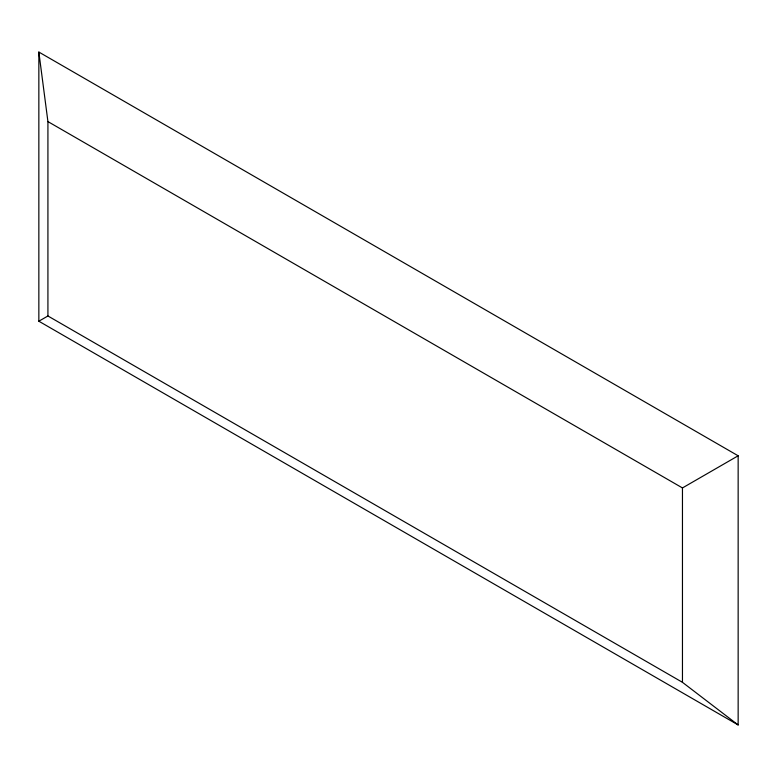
<?xml version="1.0" encoding="UTF-8"?>
<svg xmlns="http://www.w3.org/2000/svg" width="777" height="777" viewBox="0 0 777 777"><rect width="100%" height="100%" fill="white"/><g stroke="black" fill="none" stroke-linecap="round" stroke-linejoin="round"><path stroke-width="1.17" d="M38.85 321.212L47.921 315.977L47.921 121.591L38.85 52.049L738.15 455.788L738.15 724.951L38.85 321.212L38.85 52.049M738.15 724.951L682.459 682.323L682.459 487.937L738.15 455.788M47.921 121.591L682.459 487.937M47.921 315.977L682.459 682.323"/></g></svg>
